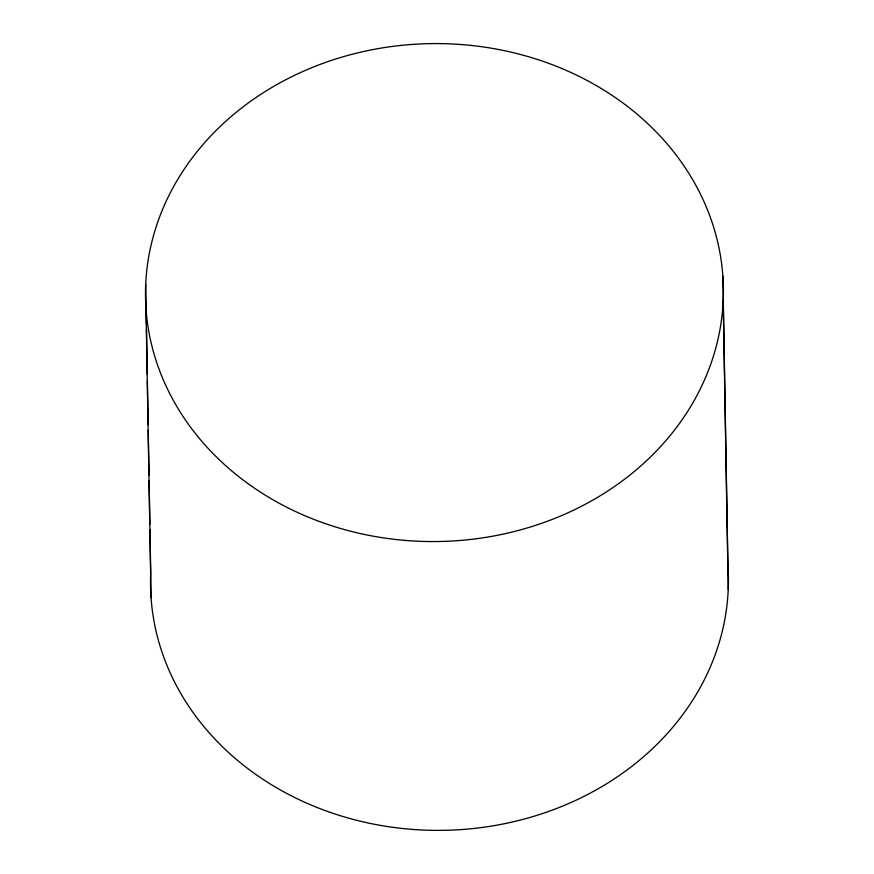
<?xml version="1.0" encoding="UTF-8"?>
<svg xmlns="http://www.w3.org/2000/svg" width="874" height="874" viewBox="0 0 874 874"><rect width="100%" height="100%" fill="white"/><g stroke="black" fill="none" stroke-linecap="round" stroke-linejoin="round"><path stroke-width="1.31" d="M722.874 276.239L727.911 565.052M723.191 300.678A288.966 248.981 -1 0 1 280.62 504.036A288.966 248.981 -1 0 1 299.531 72.99A288.966 248.981 -1 0 1 723.191 300.678L728.239 589.491M145.696 284.454L146.384 323.959M146.482 329.411L147.269 374.367M147.378 381.184L148.143 424.775M148.241 430.227L149.028 475.183M149.115 480.634L149.88 524.225M149.978 529.677L150.732 573.278A288.966 248.981 -1 0 0 444.276 830.322A288.966 248.981 -1 0 0 727.714 562.441M146.013 308.893L151.06 597.718"/></g></svg>
